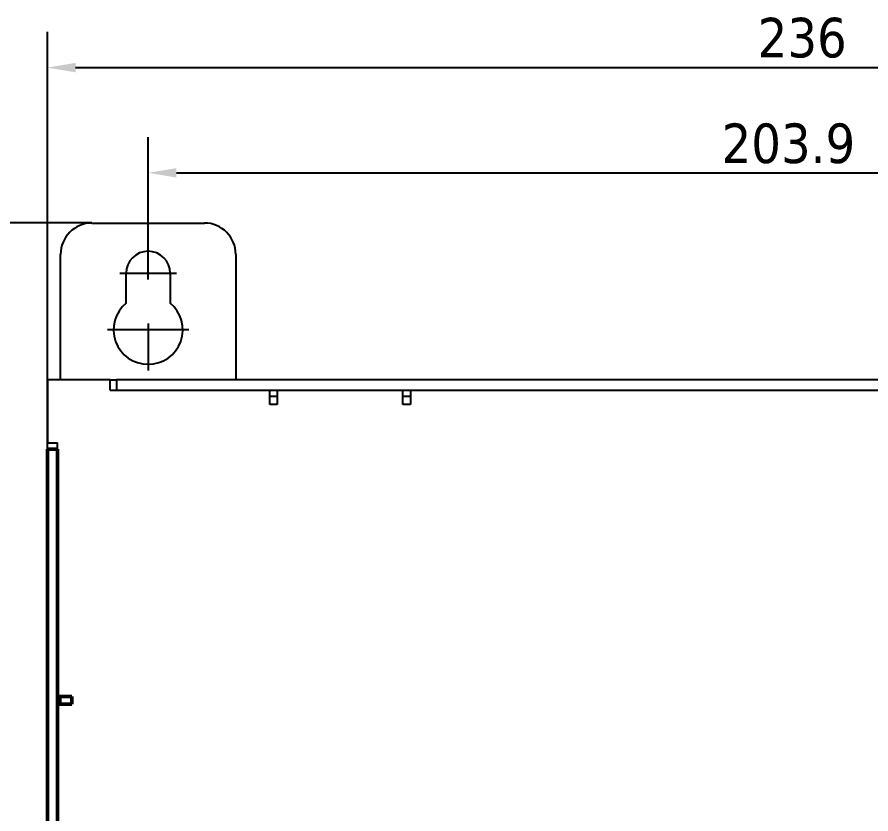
# Model space of a CAD drawing. Header units: millimetres. Extents: x 2121 to 4904, y 892 to 1933.
# Drawn here: x 2324.2 to 2460.2, y 1598.4 to 1725.3 of the extents above; entities that cross this region are included whole.
import ezdxf

# ---------------------------------------------------------------- set-up
doc = ezdxf.new("R2010")
doc.units = ezdxf.units.MM
doc.header["$LTSCALE"] = 1.8
doc.linetypes.add('CENTER', pattern=[50.8, 31.75, -6.35, 6.35, -6.35])
doc.layers.add('CL', color=1, linetype='CENTER')
doc.layers.add('외형선(ISO)', color=7, linetype='Continuous', lineweight=50)
doc.layers.add('치수(ISO)', color=7, linetype='Continuous', lineweight=25)
doc.styles.add('주 문자 (ISO)', font='')
doc.styles.add('주 텍스트 (ISO)', font='')
doc.styles.get('주 문자 (ISO)').set_extended_font_data('Tahoma')
doc.styles.get('주 텍스트 (ISO)').set_extended_font_data('Tahoma')
doc.dimstyles.new('기본값 (ISO)', dxfattribs={"dimscale": 1.8, "dimtxt": 3.5, "dimasz": 2.5, "dimexe": 3.175, "dimexo": 0, "dimgap": 0.762, "dimtad": 1, "dimrnd": 1e-08, "dimzin": 0, "dimtxsty": '주 텍스트 (ISO)', "dimcen": 0.09, "dimdle": 10, "dimclrd": 256, "dimclre": 256, "dimclrt": 256, "dimazin": 0, "dimtfac": 1.001486, "dimtmove": 0, "dimatfit": 3, "dimfxl": 1, "dimtolj": 1, "dimtzin": 0, "dimlwd": -1, "dimlwe": -1, "dimarcsym": 0})

# ---------------------------------------------------------------- blocks, each defined once
blk = doc.blocks.new('*D767')
at = {"layer": 'Defpoints', "color": 0}
for p in [(2565.06, 1717.24), (2329.06, 1656.5), (2565.06, 1656.5)]:
    blk.add_point(p, dxfattribs=at)
at = {"layer": '치수(ISO)', "color": 7}
for p, q in [((2329.06, 1656.5), (2329.06, 1722.95)), ((2565.06, 1656.5), (2565.06, 1722.95)), ((2333.56, 1717.24), (2560.56, 1717.24))]:
    blk.add_line(p, q, dxfattribs=at)
for points in [[(2333.56, 1717.99), (2333.56, 1716.49), (2329.06, 1717.24)], [(2560.56, 1716.49), (2560.56, 1717.99), (2565.06, 1717.24)]]:
    blk.add_solid(points, dxfattribs=at)
at = {"layer": '치수(ISO)', "color": 7, "insert": (2442.17, 1725.17), "char_height": 6.3, "attachment_point": 1, "style": '주 문자 (ISO)'}
blk.add_mtext('\\A1;236', dxfattribs=at)
blk = doc.blocks.new('*D768')
at = {"layer": 'Defpoints', "color": 0}
for p in [(2336.16, 1692.5), (2286.47, 1288.5), (2336.16, 1288.5)]:
    blk.add_point(p, dxfattribs=at)
at = {"layer": '치수(ISO)', "color": 7}
for p, q in [((2336.16, 1692.5), (2280.75, 1692.5)), ((2286.47, 1688), (2286.47, 1293)), ((2336.16, 1288.5), (2280.75, 1288.5))]:
    blk.add_line(p, q, dxfattribs=at)
for points in [[(2287.22, 1688), (2285.72, 1688), (2286.47, 1692.5)], [(2285.72, 1293), (2287.22, 1293), (2286.47, 1288.5)]]:
    blk.add_solid(points, dxfattribs=at)
at = {"layer": '치수(ISO)', "color": 7, "insert": (2278.54, 1483.59), "char_height": 6.3, "attachment_point": 1, "rotation": 90, "style": '주 문자 (ISO)'}
blk.add_mtext('\\A1;404', dxfattribs=at)
blk = doc.blocks.new('*D770')
at = {"layer": 'Defpoints', "color": 0}
for p in [(2549.01, 1700.48), (2345.11, 1689), (2549.01, 1689)]:
    blk.add_point(p, dxfattribs=at)
at = {"layer": '치수(ISO)', "color": 7}
for p, q in [((2345.11, 1689), (2345.11, 1706.19)), ((2549.01, 1689), (2549.01, 1706.19)), ((2349.61, 1700.48), (2544.51, 1700.48))]:
    blk.add_line(p, q, dxfattribs=at)
for points in [[(2349.61, 1701.23), (2349.61, 1699.73), (2345.11, 1700.48)], [(2544.51, 1699.73), (2544.51, 1701.23), (2549.01, 1700.48)]]:
    blk.add_solid(points, dxfattribs=at)
at = {"layer": '치수(ISO)', "color": 7, "insert": (2447.06, 1705.13), "char_height": 6.3, "attachment_point": 5, "style": '주 문자 (ISO)'}
blk.add_mtext('\\A1;203.9', dxfattribs=at)

msp = doc.modelspace()

# ---------------------------------------------------------------- linework, layer by layer
at = {"layer": 'CL', "color": 7}
for p, q in [((2345.112, 1683.495), (2345.112, 1688.995)), ((2340.612, 1684.495), (2349.612, 1684.495)), ((2345.112, 1676.495), (2345.112, 1668.995)), ((2351.612, 1675.495), (2338.612, 1675.495))]:
    msp.add_line(p, q, dxfattribs=at)
at = {"layer": '외형선(ISO)', "color": 7}
for p, q in [((2329.062, 1656.495), (2329.062, 1428.495)), ((2330.662, 1656.495), (2329.062, 1656.495)), ((2330.662, 1428.495), (2330.662, 1656.495)), ((2330.662, 1617.095), (2332.962, 1617.095)), ((2331.062, 1617.095), (2331.062, 1615.895)), ((2332.962, 1617.095), (2332.962, 1615.895)), ((2332.362, 1615.895), (2330.662, 1615.895)), ((2332.962, 1615.895), (2332.362, 1615.895))]:
    msp.add_line(p, q, dxfattribs=at)
at = {"layer": '치수(ISO)', "color": 7}
for p, q in [((2336.162, 1692.495), (2354.062, 1692.495)), ((2331.162, 1667.495), (2331.162, 1687.495)), ((2359.062, 1687.495), (2359.062, 1667.495)), ((2341.612, 1679.738), (2341.612, 1684.495)), ((2348.612, 1684.495), (2348.612, 1679.738)), ((2339.062, 1667.495), (2329.062, 1667.495)), ((2329.062, 1667.495), (2329.062, 1657.495)), ((2339.062, 1667.495), (2340.062, 1667.495)), ((2339.062, 1665.895), (2339.062, 1667.495)), ((2340.062, 1667.495), (2340.062, 1665.895)), ((2554.062, 1667.495), (2340.062, 1667.495)), ((2339.062, 1665.895), (2364.462, 1665.895)), ((2340.062, 1665.895), (2554.062, 1665.895)), ((2364.462, 1663.595), (2364.462, 1665.895)), ((2365.662, 1665.895), (2365.662, 1664.195)), ((2385.662, 1664.195), (2385.662, 1665.895)), ((2386.862, 1665.895), (2507.262, 1665.895)), ((2386.862, 1665.895), (2386.862, 1663.595)), ((2364.462, 1664.895), (2365.662, 1664.895)), ((2385.662, 1664.895), (2386.862, 1664.895)), ((2365.662, 1663.595), (2364.462, 1663.595)), ((2365.662, 1664.195), (2365.662, 1663.595)), ((2385.662, 1663.595), (2385.662, 1664.195)), ((2386.862, 1663.595), (2385.662, 1663.595)), ((2329.062, 1656.495), (2329.062, 1657.495)), ((2329.062, 1657.495), (2330.662, 1657.495)), ((2330.662, 1617.095), (2330.662, 1657.495))]:
    msp.add_line(p, q, dxfattribs=at)
for centre, radius, start, end in [((2336.162, 1687.495), 5, 90, 180), ((2354.062, 1687.495), 5, 0, 90), ((2345.112, 1684.495), 3.5, 0, 180), ((2345.112, 1675.495), 5.5, 129.5212, 50.4788)]:
    msp.add_arc(centre, radius, start, end, dxfattribs=at)

# ---------------------------------------------------------------- dimensions: what is measured, and where the dimension line sits
for base, p1, p2, angle, picture, middle in [((2565.062, 1717.24), (2329.062, 1656.495), (2565.062, 1656.495), 180, '*D767', (2448.895, 1717.24)), ((2286.466, 1288.495), (2336.162, 1692.495), (2336.162, 1288.495), 90, '*D768', (2286.466, 1490.495))]:
    dim = msp.add_linear_dim(base=base, p1=p1, p2=p2, angle=angle, dimstyle='기본값 (ISO)', override={"dimzin": 8, "dimdsep": 46, "dimtxsty": '주 문자 (ISO)', "dimclrd": 7, "dimclre": 7, "dimclrt": 7, "dimtofl": 0, "dimatfit": 1}, dxfattribs=at)
    dim.commit()
    dim.dimension.update_dxf_attribs({"geometry": picture, "text_midpoint": middle, "dimtype": 160})
dim = msp.add_linear_dim(base=(2549.012, 1700.475), p1=(2345.112, 1688.995), p2=(2549.012, 1688.995), dimstyle='기본값 (ISO)', override={"dimzin": 8, "dimdsep": 46, "dimtxsty": '주 문자 (ISO)', "dimclrd": 7, "dimclre": 7, "dimclrt": 7, "dimtofl": 0, "dimatfit": 1}, dxfattribs=at)
dim.commit()
dim.dimension.update_dxf_attribs({"geometry": '*D770', "text_midpoint": (2447.062, 1705.128)})

doc.saveas('drawing.dxf')
